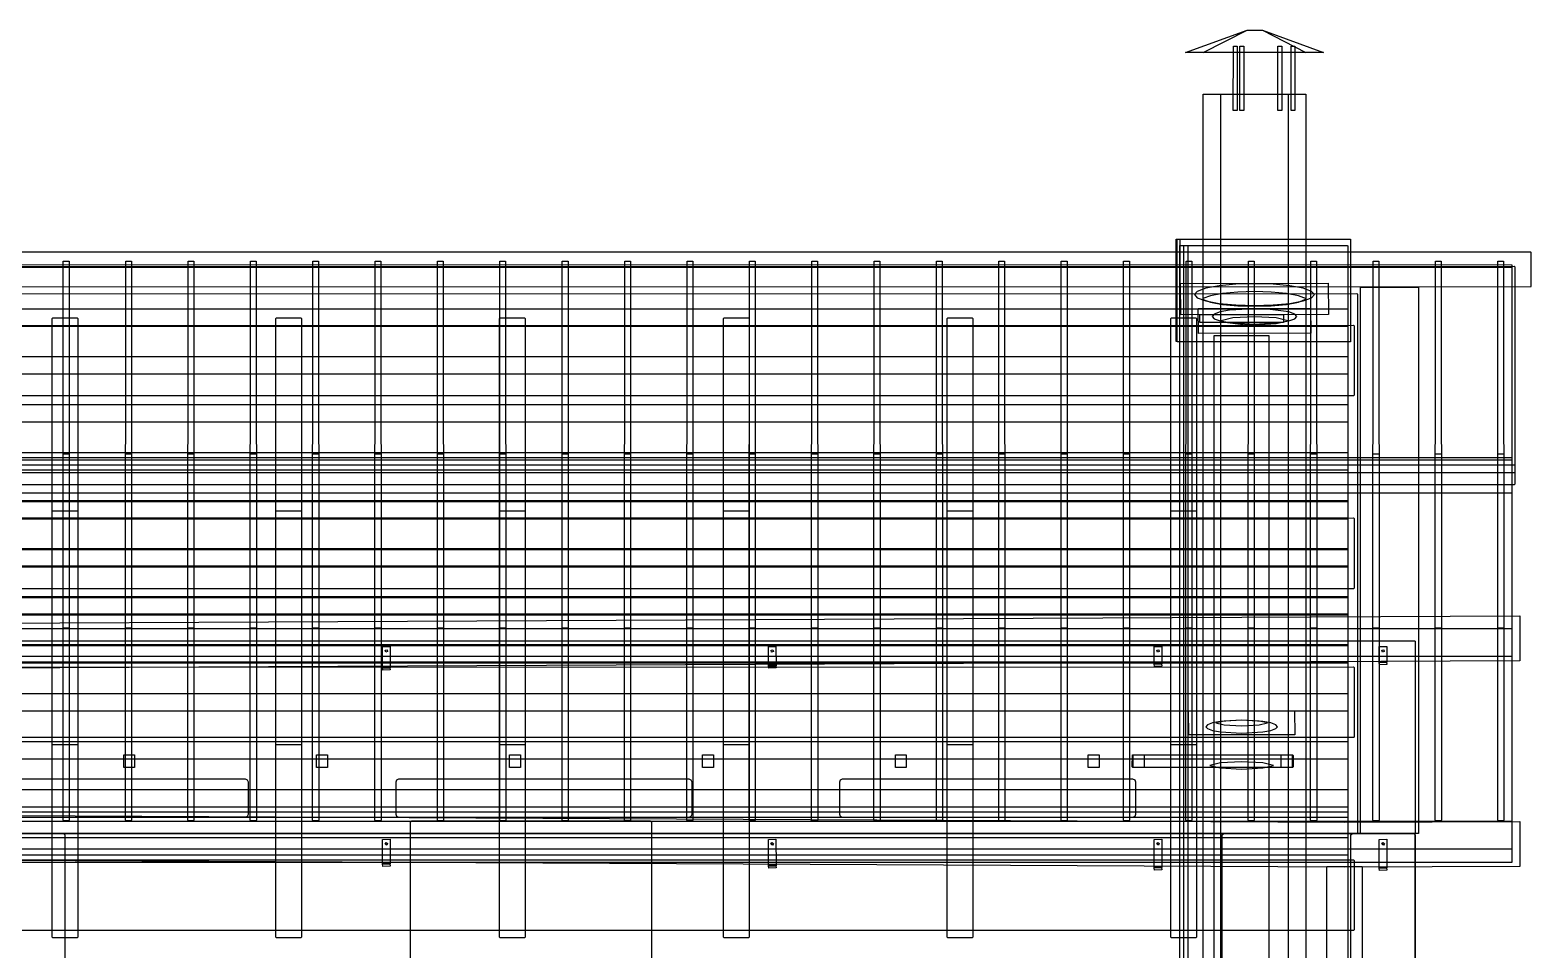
# Model space of a CAD drawing. Header units: metres. Extents: x 292.5 to 342.7, y -1 to 8.9.
# Drawn here: x 337.692 to 342.36, y 6.038 to 8.9 of the extents above; entities that cross this region are included whole.
import ezdxf

# ---------------------------------------------------------------- set-up
doc = ezdxf.new("R2010")
doc.units = ezdxf.units.M
doc.layers.add('VISTA', color=8, linetype='Continuous')

msp = doc.modelspace()

# ---------------------------------------------------------------- linework, layer by layer
at = {"layer": 'VISTA'}
for points in [[(341.525, 8.9), (341.715, 8.83), (341.285, 8.83), (341.4769, 8.9), (341.525, 8.9)], [(341.525, 8.9), (341.66, 8.83), (341.34, 8.83), (341.4769, 8.9), (341.525, 8.9)], [(341.446, 8.85), (341.446, 8.65), (341.434, 8.65), (341.4343, 8.85), (341.446, 8.85)], [(341.446, 8.85), (341.446, 8.65), (341.434, 8.65), (341.4343, 8.85), (341.446, 8.85)], [(341.4666, 8.85), (341.4666, 8.65), (341.4546, 8.65), (341.4549, 8.85), (341.4666, 8.85)], [(341.4666, 8.85), (341.4666, 8.65), (341.4546, 8.65), (341.4549, 8.85), (341.4666, 8.85)], [(341.5848, 8.85), (341.5848, 8.65), (341.5727, 8.65), (341.573, 8.85), (341.5848, 8.85)], [(341.626, 8.85), (341.626, 8.65), (341.614, 8.65), (341.6143, 8.85), (341.626, 8.85)], [(341.268, 8.249), (341.267, 7.93), (341.256, 7.931), (341.2563, 8.2497), (341.268, 8.249)], [(341.7987, 8.2497), (341.7987, 7.9303), (341.2593, 7.9303), (341.2593, 8.2497), (341.7987, 8.2497)], [(341.7987, 8.2497), (341.7987, 7.9303), (341.2593, 7.9303), (341.2593, 8.2497), (341.7987, 8.2497)], [(341.2905, 8.23), (341.2925, 8.228), (341.2925, 3.132), (341.2905, 3.13), (341.2695, 3.13), (341.2675, 3.132), (341.2681, 8.2294), (341.2905, 8.23)], [(341.788, 8.23), (341.79, 8.228), (341.79, 3.132), (341.788, 3.13), (341.282, 3.13), (341.28, 3.132), (341.2806, 8.2294), (341.788, 8.23)], [(341.788, 8.23), (341.79, 8.228), (341.79, 3.132), (341.788, 3.13), (341.282, 3.13), (341.28, 3.132), (341.2806, 8.2294), (341.788, 8.23)], [(333.64, 8.2083), (333.6417, 8.21), (342.3583, 8.21), (342.36, 8.2083), (342.36, 8.1017), (342.3583, 8.1), (333.6408, 8.1005), (333.64, 8.2083)], [(342.3, 7.0371), (333.7, 7.0371), (333.7, 8.1703), (342.3, 8.1695), (342.3, 7.0371)], [(337.7951, 8.1803), (337.8129, 8.1803), (337.8135, 7.0411), (337.8115, 7.0391), (337.7965, 7.0391), (337.7945, 7.0411), (337.7951, 8.1803)], [(337.9891, 8.1803), (338.0069, 8.1803), (338.0075, 7.0411), (338.0055, 7.0391), (337.9905, 7.0391), (337.9885, 7.0411), (337.9891, 8.1803)], [(338.1831, 8.1803), (338.2009, 8.1803), (338.2015, 7.0411), (338.1995, 7.0391), (338.1845, 7.0391), (338.1825, 7.0411), (338.1831, 8.1803)], [(338.3771, 8.1803), (338.3949, 8.1803), (338.3955, 7.0411), (338.3935, 7.0391), (338.3785, 7.0391), (338.3765, 7.0411), (338.3771, 8.1803)], [(338.5711, 8.1803), (338.5889, 8.1803), (338.5895, 7.0411), (338.5875, 7.0391), (338.5725, 7.0391), (338.5705, 7.0411), (338.5711, 8.1803)], [(338.7651, 8.1803), (338.7829, 8.1803), (338.7835, 7.0411), (338.7815, 7.0391), (338.7665, 7.0391), (338.7645, 7.0411), (338.7651, 8.1803)], [(338.9591, 8.1803), (338.9769, 8.1803), (338.9775, 7.0411), (338.9755, 7.0391), (338.9605, 7.0391), (338.9585, 7.0411), (338.9591, 8.1803)], [(339.1531, 8.1803), (339.1709, 8.1803), (339.1715, 7.0411), (339.1695, 7.0391), (339.1545, 7.0391), (339.1525, 7.0411), (339.1531, 8.1803)], [(339.3471, 8.1803), (339.3649, 8.1803), (339.3655, 7.0411), (339.3635, 7.0391), (339.3485, 7.0391), (339.3465, 7.0411), (339.3471, 8.1803)], [(339.5411, 8.1803), (339.5589, 8.1803), (339.5595, 7.0411), (339.5575, 7.0391), (339.5425, 7.0391), (339.5405, 7.0411), (339.5411, 8.1803)], [(339.7351, 8.1803), (339.7529, 8.1803), (339.7535, 7.0411), (339.7515, 7.0391), (339.7365, 7.0391), (339.7345, 7.0411), (339.7351, 8.1803)], [(339.9291, 8.1803), (339.9469, 8.1803), (339.9475, 7.0411), (339.9455, 7.0391), (339.9305, 7.0391), (339.9285, 7.0411), (339.9291, 8.1803)], [(340.1231, 8.1803), (340.1409, 8.1803), (340.1415, 7.0411), (340.1395, 7.0391), (340.1245, 7.0391), (340.1225, 7.0411), (340.1231, 8.1803)], [(340.3171, 8.1803), (340.3349, 8.1803), (340.3355, 7.0411), (340.3335, 7.0391), (340.3185, 7.0391), (340.3165, 7.0411), (340.3171, 8.1803)], [(340.5111, 8.1803), (340.5289, 8.1803), (340.5295, 7.0411), (340.5275, 7.0391), (340.5125, 7.0391), (340.5105, 7.0411), (340.5111, 8.1803)], [(340.7051, 8.1803), (340.7229, 8.1803), (340.7235, 7.0411), (340.7215, 7.0391), (340.7065, 7.0391), (340.7045, 7.0411), (340.7051, 8.1803)], [(340.8991, 8.1803), (340.9169, 8.1803), (340.9175, 7.0411), (340.9155, 7.0391), (340.9005, 7.0391), (340.8985, 7.0411), (340.8991, 8.1803)], [(341.0931, 8.1803), (341.1109, 8.1803), (341.1115, 7.0411), (341.1095, 7.0391), (341.0945, 7.0391), (341.0925, 7.0411), (341.0931, 8.1803)], [(341.2871, 8.1803), (341.3049, 8.1803), (341.3055, 7.0411), (341.3035, 7.0391), (341.2885, 7.0391), (341.2865, 7.0411), (341.2871, 8.1803)], [(341.4811, 8.1803), (341.4989, 8.1803), (341.4995, 7.0411), (341.4975, 7.0391), (341.4825, 7.0391), (341.4805, 7.0411), (341.4811, 8.1803)], [(341.6751, 8.1803), (341.6929, 8.1803), (341.6935, 7.0411), (341.6915, 7.0391), (341.6765, 7.0391), (341.6745, 7.0411), (341.6751, 8.1803)], [(341.8691, 8.1803), (341.8869, 8.1803), (341.8875, 7.0411), (341.8855, 7.0391), (341.8705, 7.0391), (341.8685, 7.0411), (341.8691, 8.1803)], [(342.0631, 8.1803), (342.0809, 8.1803), (342.0815, 7.0411), (342.0795, 7.0391), (342.0645, 7.0391), (342.0625, 7.0411), (342.0631, 8.1803)], [(342.2571, 8.1803), (342.2749, 8.1803), (342.2755, 7.0411), (342.2735, 7.0391), (342.2585, 7.0391), (342.2565, 7.0411), (342.2571, 8.1803)], [(342.308, 8.165), (342.31, 8.163), (342.31, 7.487), (342.308, 7.485), (333.692, 7.485), (333.69, 7.487), (333.6906, 8.1644), (342.308, 8.165)], [(342.3, 6.9512), (333.7, 6.9512), (333.7, 8.1623), (342.3, 8.1623), (342.3, 6.9512)], [(341.818, 8.08), (341.82, 8.078), (341.82, 6.402), (341.818, 6.4), (334.182, 6.4), (334.18, 6.402), (334.1806, 8.0794), (341.818, 8.08)], [(341.7289, 8.1123), (341.73, 8.015), (341.271, 8.014), (341.27, 8.1113), (341.7289, 8.1123)], [(341.6513, 8.0569), (341.6778, 8.0665), (341.6866, 8.0767), (341.6778, 8.0869), (341.6513, 8.0964), (341.6099, 8.104), (341.5578, 8.1089), (341.5, 8.1106), (341.4422, 8.1089), (341.3901, 8.104), (341.3487, 8.0964), (341.3222, 8.0869), (341.3134, 8.0767), (341.3222, 8.0665), (341.3487, 8.0569), (341.3901, 8.0493), (341.4422, 8.0445), (341.5, 8.0428), (341.5578, 8.0445), (341.6099, 8.0493), (341.6513, 8.0569)], [(341.3399, 8.0615), (341.3633, 8.0531), (341.4006, 8.0462), (341.4478, 8.0418), (341.5, 8.0403), (341.5522, 8.0418), (341.5993, 8.0462), (341.6367, 8.0531), (341.6615, 8.0632), (341.6367, 8.0732), (341.5993, 8.0801), (341.5522, 8.0845), (341.5, 8.086), (341.4478, 8.0845), (341.4006, 8.0801), (341.3633, 8.0732), (341.3394, 8.0643), (341.3399, 8.0615)], [(341.83, 8.1), (342.01, 8.1), (342.01, 6.4), (341.83, 6.4), (341.83, 8.1)], [(334.212, 8.033), (341.788, 8.033), (341.79, 8.031), (341.79, 7.98), (341.788, 7.978), (334.212, 7.978), (334.21, 7.98), (334.21, 8.031), (334.212, 8.033)], [(341.6739, 8.0346), (341.675, 7.9571), (341.326, 7.9561), (341.325, 8.0336), (341.6739, 8.0346)], [(341.5, 8.0326), (341.4224, 8.028), (341.3932, 8.0227), (341.3745, 8.0159), (341.3684, 8.0088), (341.3745, 8.0018), (341.3932, 7.995), (341.4224, 7.9897), (341.5, 7.9851), (341.5776, 7.9897), (341.6068, 7.995), (341.6255, 8.0018), (341.6316, 8.0088), (341.6255, 8.0159), (341.6068, 8.0227), (341.5408, 8.0315), (341.5, 8.0326)], [(337.762, 8.0041), (337.838, 8.0041), (337.84, 8.0022), (337.84, 6.6778), (337.838, 6.6759), (337.762, 6.6759), (337.76, 6.6778), (337.76, 8.0022), (337.762, 8.0041)], [(338.458, 8.0041), (338.534, 8.0041), (338.536, 8.0022), (338.536, 6.6778), (338.534, 6.6759), (338.458, 6.6759), (338.456, 6.6778), (338.456, 8.0022), (338.458, 8.0041)], [(339.154, 8.0041), (339.23, 8.0041), (339.232, 8.0022), (339.232, 6.6778), (339.23, 6.6759), (339.154, 6.6759), (339.152, 6.6778), (339.152, 8.0022), (339.154, 8.0041)], [(339.85, 8.0041), (339.926, 8.0041), (339.928, 8.0022), (339.928, 6.6778), (339.926, 6.6759), (339.85, 6.6759), (339.848, 6.6778), (339.848, 8.0022), (339.85, 8.0041)], [(340.546, 8.0041), (340.622, 8.0041), (340.624, 8.0022), (340.624, 6.6778), (340.622, 6.6759), (340.546, 6.6759), (340.544, 6.6778), (340.544, 8.0022), (340.546, 8.0041)], [(341.242, 8.0041), (341.318, 8.0041), (341.32, 8.0022), (341.32, 6.6778), (341.318, 6.6759), (341.242, 6.6759), (341.24, 6.6778), (341.24, 8.0022), (341.242, 8.0041)], [(341.59, 8.015), (341.59, 7.99), (341.33, 7.99), (341.33, 8.015), (341.59, 8.015)], [(341.4648, 7.9836), (341.5, 7.9826), (341.567, 7.9866), (341.6038, 7.9953), (341.567, 8.0041), (341.5, 8.0081), (341.433, 8.0041), (341.3962, 7.9953), (341.4078, 7.9912), (341.4648, 7.9836)], [(341.808, 7.9817), (341.81, 7.9797), (341.81, 7.7637), (341.808, 7.7617), (334.192, 7.7617), (334.19, 7.7637), (334.1906, 7.9811), (341.808, 7.9817)], [(341.37, 5.3707), (341.3855, 5.5003), (341.375, 5.62), (341.375, 7.95), (341.545, 7.95), (341.545, 5.62), (341.5283, 5.5405), (341.5398, 5.4293), (341.63, 5.2304), (341.6222, 5.17), (341.4606, 5.17), (341.37, 5.3707)], [(334.212, 7.8837), (341.788, 7.8837), (341.79, 7.8817), (341.79, 7.8307), (341.788, 7.8287), (334.212, 7.8287), (334.21, 7.8307), (334.21, 7.8817), (334.212, 7.8837)], [(334.212, 7.7344), (341.788, 7.7344), (341.79, 7.7324), (341.79, 7.6814), (341.788, 7.6794), (334.212, 7.6794), (334.21, 7.6814), (334.21, 7.7324), (334.212, 7.7344)], [(333.7, 7.5703), (342.3, 7.5703), (342.3, 6.4371), (333.7, 6.4371), (333.7, 7.5703)], [(334.212, 7.5851), (341.788, 7.5851), (341.79, 7.5831), (341.79, 7.5321), (341.788, 7.5301), (334.212, 7.5301), (334.21, 7.5321), (334.21, 7.5831), (334.212, 7.5851)], [(337.7965, 7.5809), (337.8115, 7.5809), (337.8135, 7.5789), (337.8135, 6.4411), (337.8115, 6.4391), (337.7965, 6.4391), (337.7945, 6.4411), (337.7945, 7.5789), (337.7965, 7.5809)], [(337.9905, 7.5809), (338.0055, 7.5809), (338.0075, 7.5789), (338.0075, 6.4411), (338.0055, 6.4391), (337.9905, 6.4391), (337.9885, 6.4411), (337.9885, 7.5789), (337.9905, 7.5809)], [(338.1845, 7.5809), (338.1995, 7.5809), (338.2015, 7.5789), (338.2015, 6.4411), (338.1995, 6.4391), (338.1845, 6.4391), (338.1825, 6.4411), (338.1825, 7.5789), (338.1845, 7.5809)], [(338.3785, 7.5809), (338.3935, 7.5809), (338.3955, 7.5789), (338.3955, 6.4411), (338.3935, 6.4391), (338.3785, 6.4391), (338.3765, 6.4411), (338.3765, 7.5789), (338.3785, 7.5809)], [(338.5725, 7.5809), (338.5875, 7.5809), (338.5895, 7.5789), (338.5895, 6.4411), (338.5875, 6.4391), (338.5725, 6.4391), (338.5705, 6.4411), (338.5705, 7.5789), (338.5725, 7.5809)], [(338.7665, 7.5809), (338.7815, 7.5809), (338.7835, 7.5789), (338.7835, 6.4411), (338.7815, 6.4391), (338.7665, 6.4391), (338.7645, 6.4411), (338.7645, 7.5789), (338.7665, 7.5809)], [(338.9605, 7.5809), (338.9755, 7.5809), (338.9775, 7.5789), (338.9775, 6.4411), (338.9755, 6.4391), (338.9605, 6.4391), (338.9585, 6.4411), (338.9585, 7.5789), (338.9605, 7.5809)], [(339.1545, 7.5809), (339.1695, 7.5809), (339.1715, 7.5789), (339.1715, 6.4411), (339.1695, 6.4391), (339.1545, 6.4391), (339.1525, 6.4411), (339.1525, 7.5789), (339.1545, 7.5809)], [(339.3485, 7.5809), (339.3635, 7.5809), (339.3655, 7.5789), (339.3655, 6.4411), (339.3635, 6.4391), (339.3485, 6.4391), (339.3465, 6.4411), (339.3465, 7.5789), (339.3485, 7.5809)], [(339.5425, 7.5809), (339.5575, 7.5809), (339.5595, 7.5789), (339.5595, 6.4411), (339.5575, 6.4391), (339.5425, 6.4391), (339.5405, 6.4411), (339.5405, 7.5789), (339.5425, 7.5809)], [(339.7365, 7.5809), (339.7515, 7.5809), (339.7535, 7.5789), (339.7535, 6.4411), (339.7515, 6.4391), (339.7365, 6.4391), (339.7345, 6.4411), (339.7345, 7.5789), (339.7365, 7.5809)], [(339.9305, 7.5809), (339.9455, 7.5809), (339.9475, 7.5789), (339.9475, 6.4411), (339.9455, 6.4391), (339.9305, 6.4391), (339.9285, 6.4411), (339.9285, 7.5789), (339.9305, 7.5809)], [(340.1245, 7.5809), (340.1395, 7.5809), (340.1415, 7.5789), (340.1415, 6.4411), (340.1395, 6.4391), (340.1245, 6.4391), (340.1225, 6.4411), (340.1225, 7.5789), (340.1245, 7.5809)], [(340.3185, 7.5809), (340.3335, 7.5809), (340.3355, 7.5789), (340.3355, 6.4411), (340.3335, 6.4391), (340.3185, 6.4391), (340.3165, 6.4411), (340.3165, 7.5789), (340.3185, 7.5809)], [(340.5125, 7.5809), (340.5275, 7.5809), (340.5295, 7.5789), (340.5295, 6.4411), (340.5275, 6.4391), (340.5125, 6.4391), (340.5105, 6.4411), (340.5105, 7.5789), (340.5125, 7.5809)], [(340.7065, 7.5809), (340.7215, 7.5809), (340.7235, 7.5789), (340.7235, 6.4411), (340.7215, 6.4391), (340.7065, 6.4391), (340.7045, 6.4411), (340.7045, 7.5789), (340.7065, 7.5809)], [(340.9005, 7.5809), (340.9155, 7.5809), (340.9175, 7.5789), (340.9175, 6.4411), (340.9155, 6.4391), (340.9005, 6.4391), (340.8985, 6.4411), (340.8985, 7.5789), (340.9005, 7.5809)], [(341.0945, 7.5809), (341.1095, 7.5809), (341.1115, 7.5789), (341.1115, 6.4411), (341.1095, 6.4391), (341.0945, 6.4391), (341.0925, 6.4411), (341.0925, 7.5789), (341.0945, 7.5809)], [(341.2885, 7.5809), (341.3035, 7.5809), (341.3055, 7.5789), (341.3055, 6.4411), (341.3035, 6.4391), (341.2885, 6.4391), (341.2865, 6.4411), (341.2865, 7.5789), (341.2885, 7.5809)], [(341.4825, 7.5809), (341.4975, 7.5809), (341.4995, 7.5789), (341.4995, 6.4411), (341.4975, 6.4391), (341.4825, 6.4391), (341.4805, 6.4411), (341.4805, 7.5789), (341.4825, 7.5809)], [(341.6765, 7.5809), (341.6915, 7.5809), (341.6935, 7.5789), (341.6935, 6.4411), (341.6915, 6.4391), (341.6765, 6.4391), (341.6745, 6.4411), (341.6745, 7.5789), (341.6765, 7.5809)], [(341.8705, 7.5809), (341.8855, 7.5809), (341.8875, 7.5789), (341.8875, 6.4411), (341.8855, 6.4391), (341.8705, 6.4391), (341.8685, 6.4411), (341.8685, 7.5789), (341.8705, 7.5809)], [(342.0645, 7.5809), (342.0795, 7.5809), (342.0815, 7.5789), (342.0815, 6.4411), (342.0795, 6.4391), (342.0645, 6.4391), (342.0625, 6.4411), (342.0625, 7.5789), (342.0645, 7.5809)], [(342.2585, 7.5809), (342.2735, 7.5809), (342.2755, 7.5789), (342.2755, 6.4411), (342.2735, 6.4391), (342.2585, 6.4391), (342.2565, 6.4411), (342.2565, 7.5789), (342.2585, 7.5809)], [(342.308, 7.5475), (342.31, 7.5455), (342.31, 7.5245), (342.308, 7.5225), (333.692, 7.5225), (333.69, 7.5245), (333.6906, 7.5469), (342.308, 7.5475)], [(333.7, 7.5623), (342.3, 7.5623), (342.3, 6.3512), (333.7, 6.3512), (333.7, 7.5623)], [(333.7, 7.4599), (342.3, 7.4599), (342.3, 6.3101), (333.7, 6.3101), (333.7, 7.4599)], [(334.212, 7.4359), (341.788, 7.4359), (341.79, 7.4339), (341.79, 7.3829), (341.788, 7.3809), (334.212, 7.3809), (334.21, 7.3829), (334.21, 7.4339), (334.212, 7.4359)], [(334.212, 7.433), (341.788, 7.433), (341.79, 7.431), (341.79, 7.38), (341.788, 7.378), (334.212, 7.378), (334.21, 7.38), (334.21, 7.431), (334.212, 7.433)], [(341.808, 7.3817), (341.81, 7.3797), (341.81, 7.1637), (341.808, 7.1617), (334.192, 7.1617), (334.19, 7.1637), (334.1906, 7.3811), (341.808, 7.3817)], [(337.76, 7.4022), (337.762, 7.4041), (337.838, 7.4041), (337.84, 7.4022), (337.84, 6.0778), (337.838, 6.0759), (337.762, 6.0759), (337.76, 6.0778), (337.76, 7.4022)], [(338.456, 7.4022), (338.458, 7.4041), (338.534, 7.4041), (338.536, 7.4022), (338.536, 6.0778), (338.534, 6.0759), (338.458, 6.0759), (338.456, 6.0778), (338.456, 7.4022)], [(339.152, 7.4022), (339.154, 7.4041), (339.23, 7.4041), (339.232, 7.4022), (339.232, 6.0778), (339.23, 6.0759), (339.154, 6.0759), (339.152, 6.0778), (339.152, 7.4022)], [(339.848, 7.4022), (339.85, 7.4041), (339.926, 7.4041), (339.928, 7.4022), (339.928, 6.0778), (339.926, 6.0759), (339.85, 6.0759), (339.848, 6.0778), (339.848, 7.4022)], [(340.544, 7.4022), (340.546, 7.4041), (340.622, 7.4041), (340.624, 7.4022), (340.624, 6.0778), (340.622, 6.0759), (340.546, 6.0759), (340.544, 6.0778), (340.544, 7.4022)], [(341.24, 7.4022), (341.242, 7.4041), (341.318, 7.4041), (341.32, 7.4022), (341.32, 6.0778), (341.318, 6.0759), (341.242, 6.0759), (341.24, 6.0778), (341.24, 7.4022)], [(334.212, 7.2866), (341.788, 7.2866), (341.79, 7.2846), (341.79, 7.2336), (341.788, 7.2316), (334.212, 7.2316), (334.21, 7.2336), (334.21, 7.2846), (334.212, 7.2866)], [(334.212, 7.2837), (341.788, 7.2837), (341.79, 7.2817), (341.79, 7.2307), (341.788, 7.2287), (334.212, 7.2287), (334.21, 7.2307), (334.21, 7.2817), (334.212, 7.2837)], [(334.212, 7.1373), (341.788, 7.1373), (341.79, 7.1353), (341.79, 7.0843), (341.788, 7.0823), (334.212, 7.0823), (334.21, 7.0843), (334.21, 7.1353), (334.212, 7.1373)], [(334.212, 7.1344), (341.788, 7.1344), (341.79, 7.1324), (341.79, 7.0814), (341.788, 7.0794), (334.212, 7.0794), (334.21, 7.0814), (334.21, 7.1324), (334.212, 7.1344)], [(333.675, 7.0356), (342.325, 7.0776), (342.325, 6.9376), (333.675, 6.8956), (333.675, 7.0356)], [(341.998, 7), (342, 6.998), (342, 6.402), (341.998, 6.4), (334.002, 6.4), (334, 6.402), (334.0006, 6.9994), (341.998, 7)], [(334.212, 6.988), (341.788, 6.988), (341.79, 6.986), (341.79, 6.935), (341.788, 6.933), (334.212, 6.933), (334.21, 6.935), (334.21, 6.986), (334.212, 6.988)], [(334.212, 6.9851), (341.788, 6.9851), (341.79, 6.9831), (341.79, 6.9321), (341.788, 6.9301), (334.212, 6.9301), (334.21, 6.9321), (334.21, 6.9831), (334.212, 6.9851)], [(338.788, 6.9815), (338.8115, 6.982), (338.812, 6.9165), (338.7881, 6.9165), (338.788, 6.9815)], [(338.8035, 6.966), (338.798, 6.9645), (338.7965, 6.97), (338.802, 6.9715), (338.8035, 6.966)], [(339.988, 6.9815), (340.0115, 6.982), (340.012, 6.9225), (339.9881, 6.9225), (339.988, 6.9815)], [(340.0035, 6.966), (339.998, 6.9645), (339.9965, 6.97), (340.002, 6.9715), (340.0035, 6.966)], [(341.188, 6.9815), (341.2115, 6.982), (341.212, 6.9285), (341.1881, 6.9285), (341.188, 6.9815)], [(341.2035, 6.966), (341.198, 6.9645), (341.1965, 6.97), (341.202, 6.9715), (341.2035, 6.966)], [(341.888, 6.9815), (341.9115, 6.982), (341.912, 6.9333), (341.8881, 6.9333), (341.888, 6.9815)], [(341.9035, 6.966), (341.898, 6.9645), (341.8965, 6.97), (341.902, 6.9715), (341.9035, 6.966)], [(341.808, 6.9183), (341.81, 6.9163), (341.81, 6.7003), (341.808, 6.6983), (334.192, 6.6983), (334.19, 6.7003), (334.1906, 6.9177), (341.808, 6.9183)], [(338.788, 6.92), (338.812, 6.92), (338.812, 6.916), (338.788, 6.916), (338.788, 6.92)], [(338.811, 6.916), (338.812, 6.909), (338.789, 6.908), (338.7883, 6.9157), (338.811, 6.916)], [(339.988, 6.926), (340.012, 6.926), (340.012, 6.922), (339.988, 6.922), (339.988, 6.926)], [(340.011, 6.922), (340.012, 6.915), (339.989, 6.914), (339.9883, 6.9217), (340.011, 6.922)], [(341.188, 6.932), (341.212, 6.932), (341.212, 6.928), (341.188, 6.928), (341.188, 6.932)], [(341.211, 6.928), (341.212, 6.921), (341.189, 6.92), (341.1883, 6.9277), (341.211, 6.928)], [(341.888, 6.9355), (341.912, 6.9355), (341.912, 6.9328), (341.888, 6.9328), (341.888, 6.9355)], [(341.911, 6.9328), (341.912, 6.9257), (341.889, 6.9248), (341.8883, 6.9325), (341.911, 6.9328)], [(334.212, 6.8359), (341.788, 6.8359), (341.79, 6.8339), (341.79, 6.7829), (341.788, 6.7809), (334.212, 6.7809), (334.21, 6.7829), (334.21, 6.8339), (334.212, 6.8359)], [(341.624, 6.7814), (341.625, 6.7075), (341.296, 6.7066), (341.295, 6.7805), (341.624, 6.7814)], [(341.3942, 6.7485), (341.3694, 6.744), (341.3535, 6.7383), (341.3484, 6.7323), (341.3535, 6.7264), (341.3694, 6.7207), (341.3942, 6.7161), (341.46, 6.7122), (341.5258, 6.7161), (341.5506, 6.7207), (341.5665, 6.7264), (341.5716, 6.7323), (341.5665, 6.7383), (341.5506, 6.744), (341.5258, 6.7485), (341.46, 6.7525), (341.3942, 6.7485)], [(341.4053, 6.7383), (341.46, 6.7351), (341.5147, 6.7383), (341.5405, 6.744), (341.5147, 6.7497), (341.46, 6.7529), (341.4053, 6.7497), (341.3795, 6.744), (341.4053, 6.7383)], [(334.212, 6.6866), (341.788, 6.6866), (341.79, 6.6846), (341.79, 6.6336), (341.788, 6.6316), (334.212, 6.6316), (334.21, 6.6336), (334.21, 6.6846), (334.212, 6.6866)], [(338.0169, 6.6444), (338.0169, 6.6056), (337.9831, 6.6056), (337.9831, 6.6444), (338.0169, 6.6444)], [(338.6169, 6.6444), (338.6169, 6.6056), (338.5831, 6.6056), (338.5831, 6.6444), (338.6169, 6.6444)], [(339.2169, 6.6444), (339.2169, 6.6056), (339.1831, 6.6056), (339.1831, 6.6444), (339.2169, 6.6444)], [(339.8169, 6.6444), (339.8169, 6.6056), (339.7831, 6.6056), (339.7831, 6.6444), (339.8169, 6.6444)], [(340.4169, 6.6444), (340.4169, 6.6056), (340.3831, 6.6056), (340.3831, 6.6444), (340.4169, 6.6444)], [(341.0169, 6.6444), (341.0169, 6.6056), (340.9831, 6.6056), (340.9831, 6.6444), (341.0169, 6.6444)], [(341.618, 6.645), (341.62, 6.643), (341.62, 6.607), (341.618, 6.605), (341.122, 6.605), (341.12, 6.607), (341.1206, 6.6444), (341.618, 6.645)], [(341.1569, 6.6444), (341.1569, 6.6056), (341.1231, 6.6056), (341.1231, 6.6444), (341.1569, 6.6444)], [(341.6169, 6.6444), (341.6169, 6.6056), (341.5831, 6.6056), (341.5831, 6.6444), (341.6169, 6.6444)], [(341.3942, 6.6195), (341.3607, 6.6118), (341.3942, 6.6042), (341.46, 6.6002), (341.5258, 6.6042), (341.5593, 6.6118), (341.5258, 6.6195), (341.46, 6.6234), (341.3942, 6.6195)], [(334.212, 6.5373), (341.788, 6.5373), (341.79, 6.5353), (341.79, 6.4843), (341.788, 6.4823), (334.212, 6.4823), (334.21, 6.4843), (334.21, 6.5353), (334.212, 6.5373)], [(337.45, 6.561), (337.4526, 6.5674), (337.459, 6.57), (338.361, 6.57), (338.3674, 6.5674), (338.37, 6.561), (338.37, 6.459), (338.3674, 6.4526), (338.361, 6.45), (337.459, 6.45), (337.4526, 6.4526), (337.45, 6.459), (337.45, 6.561)], [(338.83, 6.561), (338.8326, 6.5674), (338.839, 6.57), (339.741, 6.57), (339.7474, 6.5674), (339.75, 6.561), (339.75, 6.459), (339.7474, 6.4526), (339.741, 6.45), (338.839, 6.45), (338.8326, 6.4526), (338.83, 6.459), (338.83, 6.561)], [(340.21, 6.561), (340.2126, 6.5674), (340.219, 6.57), (341.121, 6.57), (341.1274, 6.5674), (341.13, 6.561), (341.13, 6.459), (341.1274, 6.4526), (341.121, 6.45), (340.219, 6.45), (340.2126, 6.4526), (340.21, 6.459), (340.21, 6.561)], [(333.675, 6.4755), (341.78, 6.435), (342.325, 6.4377), (342.325, 6.2977), (341.78, 6.295), (333.675, 6.3355), (333.675, 6.4755)], [(341.79, 6.468), (341.79, 6.45), (334.21, 6.45), (334.21, 6.468), (341.79, 6.468)], [(334, 6.3955), (334.0019, 6.3992), (341.9955, 6.4), (341.9992, 6.3981), (342, 3.2045), (341.9981, 3.2008), (334.0045, 3.2), (334, 3.2045), (334, 6.3955)], [(334, 6.3955), (334.0045, 6.4), (341.9955, 6.4), (342, 6.3955), (342, 5.7645), (341.9955, 5.76), (334.0045, 5.76), (334, 5.7645), (334, 6.3955)], [(337.44, 6.3955), (337.4445, 6.4), (337.7955, 6.4), (337.8, 6.3955), (337.8, 3.2045), (337.7955, 3.2), (337.4445, 3.2), (337.44, 3.2045), (337.44, 6.3955)], [(338.875, 6.4355), (338.8795, 6.44), (339.6205, 6.44), (339.625, 6.4355), (339.625, 3.1645), (339.6205, 3.16), (338.8795, 3.16), (338.875, 3.1645), (338.875, 6.4355)], [(341.4, 6.3955), (341.4045, 6.4), (341.9955, 6.4), (342, 6.3955), (342, 3.2045), (341.9955, 3.2), (341.4045, 3.2), (341.4, 3.2045), (341.4, 6.3955)], [(341.8, 6.3955), (341.8045, 6.4), (341.9955, 6.4), (342, 6.3955), (342, 3.2045), (341.9955, 3.2), (341.8045, 3.2), (341.8, 3.2045), (341.8, 6.3955)], [(341.8, 6.3955), (341.8045, 6.4), (341.9955, 6.4), (342, 6.3955), (342, 3.2045), (341.9955, 3.2), (341.8045, 3.2), (341.8, 3.2045), (341.8, 6.3955)], [(334.212, 6.388), (341.788, 6.388), (341.79, 6.386), (341.79, 6.335), (341.788, 6.333), (334.212, 6.333), (334.21, 6.335), (334.21, 6.386), (334.212, 6.388)], [(338.788, 6.3815), (338.8115, 6.382), (338.812, 6.3064), (338.7881, 6.3064), (338.788, 6.3815)], [(338.7961, 6.367), (338.799, 6.3719), (338.8039, 6.369), (338.801, 6.3641), (338.7961, 6.367)], [(339.988, 6.3815), (340.0115, 6.382), (340.012, 6.3004), (339.9881, 6.3004), (339.988, 6.3815)], [(339.9961, 6.367), (339.999, 6.3719), (340.0039, 6.369), (340.001, 6.3641), (339.9961, 6.367)], [(341.188, 6.3815), (341.2115, 6.382), (341.212, 6.2944), (341.1881, 6.2944), (341.188, 6.3815)], [(341.1961, 6.367), (341.199, 6.3719), (341.2039, 6.369), (341.201, 6.3641), (341.1961, 6.367)], [(341.888, 6.3815), (341.9115, 6.382), (341.912, 6.2934), (341.8881, 6.2934), (341.888, 6.3815)], [(341.8961, 6.367), (341.899, 6.3719), (341.9039, 6.369), (341.901, 6.3641), (341.8961, 6.367)], [(341.808, 6.3183), (341.81, 6.3163), (341.81, 6.1003), (341.808, 6.0983), (334.192, 6.0983), (334.19, 6.1003), (334.1906, 6.3177), (341.808, 6.3183)], [(338.788, 6.3099), (338.812, 6.3099), (338.812, 6.3059), (338.788, 6.3059), (338.788, 6.3099)], [(338.811, 6.3059), (338.812, 6.2989), (338.789, 6.2979), (338.7883, 6.3056), (338.811, 6.3059)], [(339.988, 6.3039), (340.012, 6.3039), (340.012, 6.2999), (339.988, 6.2999), (339.988, 6.3039)], [(340.011, 6.2999), (340.012, 6.2929), (339.989, 6.2919), (339.9883, 6.2996), (340.011, 6.2999)], [(341.188, 6.2979), (341.212, 6.2979), (341.212, 6.2939), (341.188, 6.2939), (341.188, 6.2979)], [(341.211, 6.2939), (341.212, 6.2869), (341.189, 6.2859), (341.1883, 6.2936), (341.211, 6.2939)], [(341.627, -0.3), (341.7223, -0.2634), (341.7248, -0.2147), (341.725, 6.297), (341.835, 6.297), (341.8341, -0.24), (341.8313, -0.2772), (341.824, -0.3142), (341.8144, -0.3338), (341.8049, -0.3442), (341.7966, -0.35), (341.5958, -0.35), (341.5956, -0.3448), (341.5987, -0.3308), (341.6053, -0.3182), (341.615, -0.3077), (341.627, -0.3)], [(341.888, 6.2956), (341.912, 6.2956), (341.912, 6.2928), (341.888, 6.2928), (341.888, 6.2956)], [(341.911, 6.2928), (341.912, 6.2858), (341.889, 6.2848), (341.8883, 6.2926), (341.911, 6.2928)]]:
    msp.add_lwpolyline(points, close=True, dxfattribs=at)
for points in [[(341.34, 2.95), (341.34, 8.7), (341.66, 8.7), (341.66, 2.95)], [(341.395, 3.08), (341.395, 8.7), (341.605, 8.7), (341.605, 3.08)]]:
    msp.add_lwpolyline(points, dxfattribs=at)

doc.saveas('drawing.dxf')
